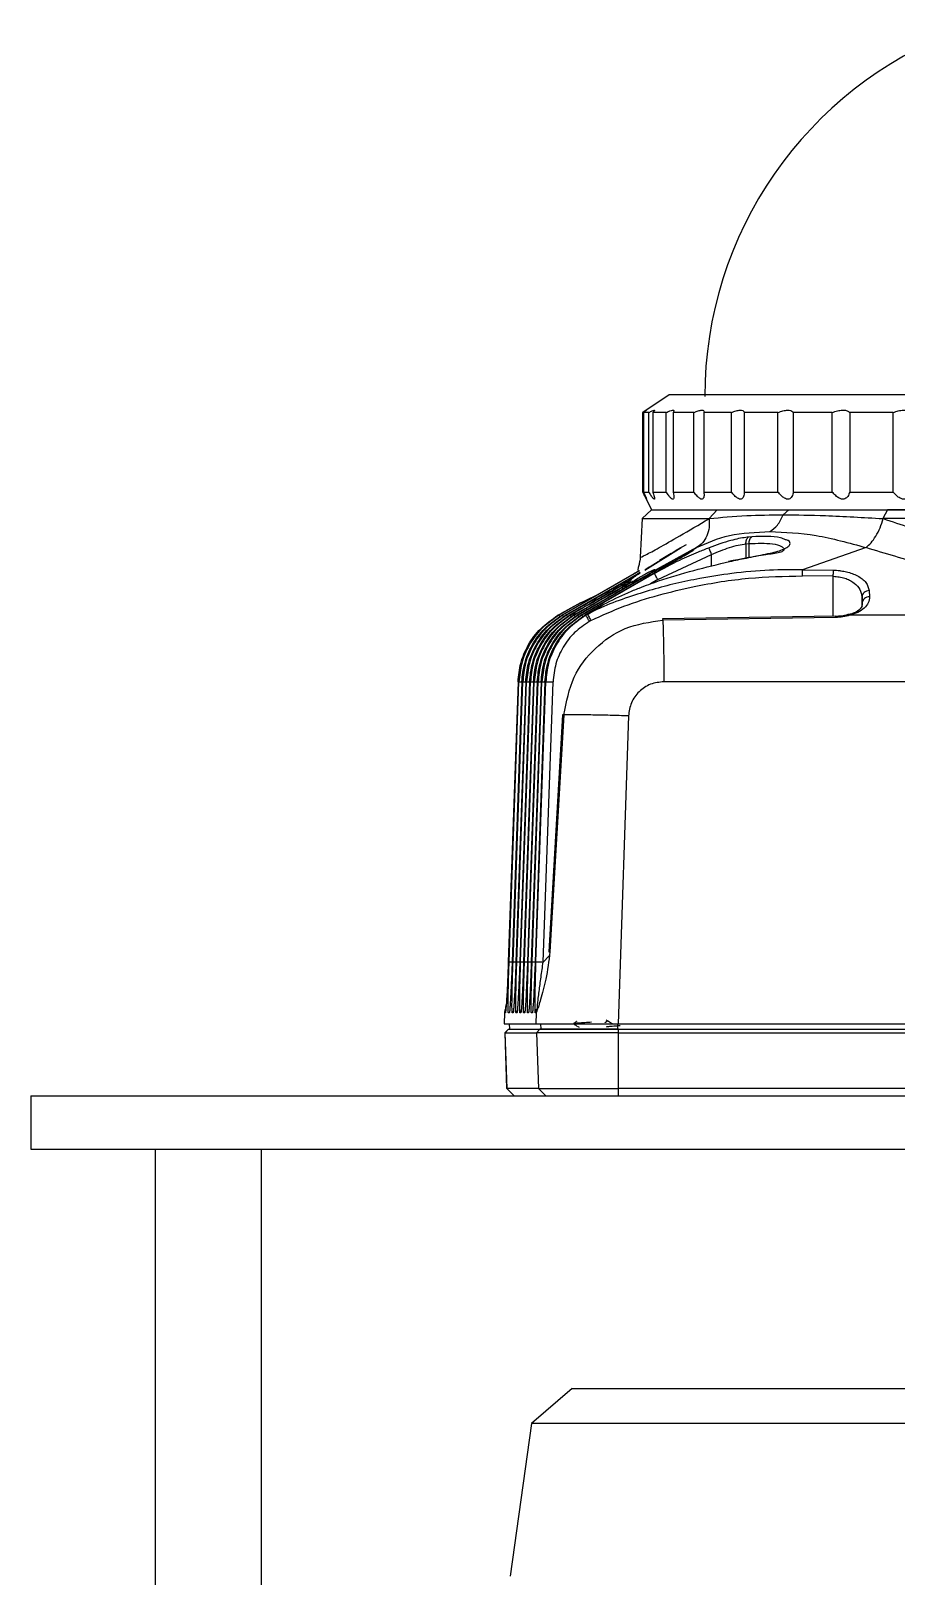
# Model space of a CAD drawing. Header units: millimetres. Extents: x 0 to 297, y 0 to 210.
# Drawn here: x 142.6 to 150.73, y 179.13 to 193.64 of the extents above; entities that cross this region are included whole.
import ezdxf

# ---------------------------------------------------------------- set-up
doc = ezdxf.new("R2010")
doc.units = ezdxf.units.MM

msp = doc.modelspace()

# ---------------------------------------------------------------- linework, layer by layer
at = {"color": 7, "linetype": 'Continuous', "lineweight": 25}
for p, q in [((148.595, 190.221), (148.345, 190.054)), ((156.595, 190.221), (148.595, 190.221)), ((148.345, 190.054), (148.345, 189.307)), ((148.345, 190.054), (148.345, 190.054)), ((148.345, 189.307), (148.345, 190.054)), ((148.403, 190.054), (148.351, 190.054)), ((148.351, 190.054), (148.351, 189.307)), ((148.403, 189.307), (148.403, 190.054)), ((148.565, 190.054), (148.44, 190.054)), ((148.44, 190.054), (148.44, 189.307)), ((148.565, 189.307), (148.565, 190.054)), ((148.825, 190.054), (148.631, 190.054)), ((148.631, 190.054), (148.631, 189.307)), ((148.825, 189.307), (148.825, 190.054)), ((149.179, 190.054), (148.92, 190.054)), ((148.92, 190.054), (148.92, 189.307)), ((149.179, 189.307), (149.179, 190.054)), ((149.616, 190.054), (149.299, 190.054)), ((149.299, 190.054), (149.299, 189.307)), ((149.616, 189.307), (149.616, 190.054)), ((150.127, 190.054), (149.76, 190.054)), ((149.76, 190.054), (149.76, 189.307)), ((150.127, 189.307), (150.127, 190.054)), ((150.699, 190.054), (150.29, 190.054)), ((150.29, 190.054), (150.29, 189.307)), ((150.699, 189.307), (150.699, 190.054)), ((148.345, 189.307), (148.428, 189.14)), ((148.345, 189.307), (148.345, 189.307)), ((148.351, 189.307), (148.403, 189.307)), ((148.44, 189.307), (148.565, 189.307)), ((148.631, 189.307), (148.825, 189.307)), ((148.92, 189.307), (149.179, 189.307)), ((149.299, 189.307), (149.616, 189.307)), ((149.76, 189.307), (150.127, 189.307)), ((150.29, 189.307), (150.699, 189.307)), ((148.428, 189.14), (148.341, 189.057)), ((148.428, 189.14), (156.762, 189.14)), ((148.97, 189.057), (149.045, 189.14)), ((149.664, 189.094), (149.717, 189.14)), ((150.644, 189.14), (150.603, 189.057)), ((148.341, 189.057), (148.322, 188.694)), ((148.347, 189.057), (148.343, 189.057)), ((148.969, 189.056), (148.97, 189.057)), ((150.603, 189.057), (150.605, 189.057)), ((148.754, 188.812), (148.667, 188.764)), ((149.315, 188.821), (149.345, 188.823)), ((149.315, 188.821), (149.315, 188.683)), ((149.37, 188.886), (149.34, 188.883)), ((149.345, 188.689), (149.345, 188.823)), ((148.366, 188.573), (148.707, 188.785)), ((148.852, 188.785), (148.445, 188.565)), ((148.488, 188.484), (148.992, 188.721)), ((148.612, 188.729), (148.504, 188.663)), ((148.506, 188.664), (148.505, 188.663)), ((148.613, 188.73), (148.506, 188.664)), ((148.612, 188.729), (148.613, 188.73)), ((148.613, 188.73), (148.655, 188.757)), ((148.756, 188.73), (148.635, 188.664)), ((148.707, 188.785), (148.655, 188.757)), ((148.756, 188.73), (148.805, 188.757)), ((148.805, 188.757), (148.852, 188.785)), ((148.992, 188.609), (148.992, 188.721)), ((150.444, 188.785), (149.848, 188.577)), ((147.584, 188.149), (148.264, 188.542)), ((148.31, 188.563), (147.592, 188.149)), ((147.764, 188.149), (148.509, 188.58)), ((148.454, 188.542), (147.773, 188.149)), ((148.236, 188.505), (148.322, 188.555)), ((148.306, 188.565), (148.264, 188.542)), ((148.354, 188.505), (148.404, 188.534)), ((148.454, 188.542), (148.63, 188.65)), ((148.63, 188.65), (148.509, 188.58)), ((148.629, 188.645), (148.511, 188.575)), ((149.848, 188.577), (150.137, 188.573)), ((150.136, 188.516), (149.848, 188.519)), ((150.136, 188.139), (150.136, 188.516)), ((147.62, 188.149), (148.236, 188.505)), ((148.354, 188.505), (147.737, 188.149)), ((148.161, 188.434), (148.103, 188.401)), ((148.161, 188.434), (148.202, 188.466)), ((148.252, 188.466), (148.184, 188.434)), ((148.252, 188.466), (148.199, 188.436)), ((148.226, 188.481), (148.215, 188.473)), ((148.488, 188.484), (148.418, 188.444)), ((150.473, 188.381), (150.477, 188.324)), ((147.737, 188.253), (147.556, 188.149)), ((147.737, 188.253), (147.564, 188.158)), ((147.761, 188.267), (147.578, 188.166)), ((147.796, 188.246), (147.628, 188.149)), ((147.896, 188.246), (147.728, 188.149)), ((147.902, 188.333), (147.737, 188.253)), ((147.98, 188.253), (147.8, 188.149)), ((147.825, 188.158), (147.98, 188.253)), ((150.408, 188.26), (150.404, 188.235)), ((150.409, 188.266), (150.406, 188.323)), ((150.406, 188.323), (150.406, 188.245)), ((150.409, 188.266), (150.408, 188.26)), ((150.409, 188.247), (150.409, 188.266)), ((147.564, 188.158), (147.545, 188.147)), ((147.547, 188.149), (147.564, 188.158)), ((147.556, 188.149), (147.547, 188.149)), ((147.592, 188.149), (147.584, 188.149)), ((147.628, 188.149), (147.62, 188.149)), ((147.767, 188.213), (147.656, 188.149)), ((147.664, 188.149), (147.656, 188.149)), ((147.664, 188.149), (147.7, 188.17)), ((147.728, 188.17), (147.692, 188.149)), ((147.701, 188.149), (147.692, 188.149)), ((147.701, 188.149), (147.812, 188.213)), ((147.737, 188.149), (147.728, 188.149)), ((147.773, 188.149), (147.764, 188.149)), ((147.809, 188.149), (147.8, 188.149)), ((147.809, 188.149), (147.825, 188.158)), ((147.859, 188.101), (147.843, 188.091)), ((150.159, 188.14), (148.531, 188.116)), ((150.16, 188.129), (148.534, 188.103)), ((155.213, 188.149), (150.291, 188.149)), ((147.173, 187.525), (147.082, 184.896)), ((147.09, 184.896), (147.182, 187.525)), ((147.209, 187.526), (147.118, 184.896)), ((147.209, 187.525), (147.118, 184.896)), ((147.126, 184.896), (147.218, 187.525)), ((147.246, 187.526), (147.154, 184.896)), ((147.246, 187.525), (147.154, 184.896)), ((147.162, 184.896), (147.254, 187.525)), ((147.173, 187.525), (147.182, 187.525)), ((147.282, 187.526), (147.19, 184.896)), ((147.282, 187.525), (147.19, 184.896)), ((147.198, 184.896), (147.29, 187.525)), ((147.209, 187.525), (147.218, 187.525)), ((147.318, 187.525), (147.226, 184.896)), ((147.234, 184.896), (147.326, 187.525)), ((147.246, 187.525), (147.254, 187.525)), ((147.354, 187.526), (147.262, 184.896)), ((147.354, 187.525), (147.262, 184.896)), ((147.27, 184.896), (147.362, 187.525)), ((147.282, 187.525), (147.29, 187.525)), ((147.39, 187.526), (147.298, 184.896)), ((147.39, 187.525), (147.298, 184.896)), ((147.306, 184.896), (147.398, 187.525)), ((147.318, 187.525), (147.326, 187.525)), ((147.426, 187.525), (147.334, 184.896)), ((147.342, 184.896), (147.434, 187.525)), ((147.354, 187.525), (147.362, 187.525)), ((147.39, 187.525), (147.398, 187.525)), ((147.41, 184.893), (147.502, 187.523)), ((147.426, 187.525), (147.434, 187.525)), ((156.984, 187.525), (148.543, 187.525)), ((147.591, 187.215), (147.464, 184.99)), ((147.605, 187.214), (147.473, 184.989)), ((148.211, 187.204), (148.113, 184.312)), ((147.41, 184.893), (147.467, 184.951)), ((147.047, 184.419), (147.043, 184.312)), ((147.047, 184.415), (147.043, 184.312)), ((147.043, 184.312), (147.34, 184.312)), ((147.047, 184.415), (147.047, 184.415)), ((147.054, 184.415), (147.047, 184.415)), ((147.09, 184.415), (147.083, 184.415)), ((147.091, 184.312), (147.094, 184.262)), ((147.091, 184.312), (147.094, 184.262)), ((147.127, 184.415), (147.119, 184.415)), ((147.163, 184.415), (147.156, 184.415)), ((147.199, 184.415), (147.192, 184.415)), ((147.235, 184.415), (147.228, 184.415)), ((147.271, 184.415), (147.264, 184.415)), ((147.307, 184.415), (147.3, 184.415)), ((147.343, 184.415), (147.336, 184.415)), ((147.343, 184.415), (147.34, 184.312)), ((147.343, 184.415), (147.343, 184.415)), ((147.391, 184.262), (147.388, 184.312)), ((148.037, 184.329), (148.059, 184.316)), ((148.11, 184.262), (148.11, 184.312)), ((148.113, 184.312), (157.421, 184.312)), ((147.083, 184.262), (147.05, 184.229)), ((147.05, 184.229), (147.069, 183.704)), ((147.051, 184.229), (147.05, 184.229)), ((147.051, 184.229), (147.083, 184.262)), ((147.051, 184.229), (147.347, 184.229)), ((147.069, 183.704), (147.051, 184.229)), ((147.083, 184.262), (147.379, 184.262)), ((147.379, 184.262), (147.347, 184.229)), ((148.119, 184.229), (147.347, 184.229)), ((147.347, 184.229), (147.365, 183.704)), ((147.379, 184.262), (147.391, 184.262)), ((148.118, 184.262), (147.379, 184.262)), ((147.728, 184.292), (147.749, 184.28)), ((148.11, 184.262), (148.118, 184.262)), ((148.119, 184.229), (148.118, 184.262)), ((148.118, 184.262), (157.414, 184.262)), ((148.119, 183.704), (148.119, 184.229)), ((148.119, 184.229), (157.415, 184.229)), ((142.595, 183.637), (142.595, 183.137)), ((142.595, 183.637), (162.595, 183.637)), ((147.069, 183.704), (147.138, 183.637)), ((147.365, 183.704), (147.069, 183.704)), ((147.138, 183.637), (147.069, 183.704)), ((147.069, 183.704), (147.069, 183.704)), ((147.365, 183.704), (148.119, 183.704)), ((147.365, 183.704), (147.434, 183.637)), ((148.117, 183.637), (148.119, 183.704)), ((157.414, 183.704), (148.119, 183.704)), ((142.595, 183.137), (162.595, 183.137)), ((143.762, 183.137), (143.762, 166.471)), ((144.762, 166.471), (144.762, 183.137)), ((147.681, 180.889), (147.301, 180.559)), ((147.681, 180.889), (157.509, 180.889)), ((147.301, 180.559), (147.1, 179.126)), ((157.889, 180.559), (147.301, 180.559))]:
    msp.add_line(p, q, dxfattribs=at)
msp.add_arc((152.595, 190.204), 3.667, 110.5142, 180, dxfattribs=at)
for points, knots in [([(148.345, 190.054), (148.354, 190.06), (148.371, 190.071), (148.379, 190.076), (148.381, 190.076), (148.377, 190.073), (148.363, 190.062), (148.353, 190.055), (148.351, 190.054)], [0, 0, 0, 0, 0.2370103, 0.4560269, 0.5000208, 0.7262244, 0.9518014, 1, 1, 1, 1]), ([(148.403, 190.054), (148.414, 190.06), (148.436, 190.071), (148.454, 190.078), (148.458, 190.074), (148.451, 190.064), (148.443, 190.056), (148.44, 190.054)], [0, 0, 0, 0, 0.237051, 0.475069, 0.694996, 0.910662, 1, 1, 1, 1]), ([(148.565, 190.054), (148.577, 190.06), (148.603, 190.071), (148.628, 190.078), (148.64, 190.074), (148.638, 190.064), (148.633, 190.056), (148.631, 190.054)], [0, 0, 0, 0, 0.237051, 0.475069, 0.694996, 0.910662, 1, 1, 1, 1]), ([(148.825, 190.054), (148.839, 190.06), (148.867, 190.071), (148.9, 190.078), (148.918, 190.074), (148.923, 190.064), (148.921, 190.056), (148.92, 190.054)], [0, 0, 0, 0, 0.237051, 0.475069, 0.694996, 0.910662, 1, 1, 1, 1]), ([(149.179, 190.054), (149.194, 190.06), (149.224, 190.071), (149.262, 190.078), (149.288, 190.074), (149.298, 190.064), (149.299, 190.056), (149.299, 190.054)], [0, 0, 0, 0, 0.237051, 0.475069, 0.694996, 0.910662, 1, 1, 1, 1]), ([(149.616, 190.054), (149.632, 190.06), (149.664, 190.071), (149.707, 190.078), (149.738, 190.074), (149.754, 190.064), (149.758, 190.056), (149.76, 190.054)], [0, 0, 0, 0, 0.237051, 0.475069, 0.694996, 0.910662, 1, 1, 1, 1]), ([(150.127, 190.054), (150.143, 190.06), (150.175, 190.071), (150.222, 190.078), (150.26, 190.074), (150.28, 190.064), (150.288, 190.056), (150.29, 190.054)], [0, 0, 0, 0, 0.237051, 0.475069, 0.694996, 0.910662, 1, 1, 1, 1]), ([(150.699, 190.054), (150.715, 190.06), (150.747, 190.071), (150.796, 190.078), (150.838, 190.074), (150.863, 190.064), (150.874, 190.056), (150.877, 190.054)], [0, 0, 0, 0, 0.237051, 0.475069, 0.694996, 0.910662, 1, 1, 1, 1]), ([(148.381, 189.24), (148.38, 189.241), (148.378, 189.243), (148.367, 189.264), (148.354, 189.29), (148.345, 189.307)], [0, 0, 0, 0, 0.212022, 0.464305, 1, 1, 1, 1]), ([(148.351, 189.307), (148.357, 189.295), (148.367, 189.274), (148.376, 189.253), (148.38, 189.242), (148.38, 189.241), (148.381, 189.24)], [0, 0, 0, 0, 0.3628443, 0.651359, 0.8360144, 1, 1, 1, 1]), ([(148.44, 189.307), (148.445, 189.293), (148.453, 189.27), (148.457, 189.248), (148.456, 189.239), (148.45, 189.24), (148.44, 189.251), (148.424, 189.273), (148.41, 189.295), (148.403, 189.307)], [0, 0, 0, 0, 0.222078, 0.353868, 0.45892, 0.564514, 0.660267, 0.818336, 1, 1, 1, 1]), ([(148.631, 189.307), (148.634, 189.293), (148.639, 189.27), (148.638, 189.248), (148.632, 189.239), (148.623, 189.24), (148.608, 189.251), (148.588, 189.273), (148.573, 189.295), (148.565, 189.307)], [0, 0, 0, 0, 0.222078, 0.353868, 0.45892, 0.564514, 0.660267, 0.818336, 1, 1, 1, 1]), ([(148.92, 189.307), (148.921, 189.293), (148.923, 189.27), (148.916, 189.248), (148.906, 189.239), (148.893, 189.24), (148.875, 189.251), (148.851, 189.273), (148.834, 189.295), (148.825, 189.307)], [0, 0, 0, 0, 0.222078, 0.353868, 0.45892, 0.564514, 0.660267, 0.818336, 1, 1, 1, 1]), ([(149.299, 189.307), (149.298, 189.293), (149.297, 189.27), (149.285, 189.248), (149.271, 189.239), (149.254, 189.24), (149.233, 189.251), (149.206, 189.273), (149.188, 189.295), (149.179, 189.307)], [0, 0, 0, 0, 0.222078, 0.353868, 0.45892, 0.564514, 0.660267, 0.818336, 1, 1, 1, 1]), ([(149.76, 189.307), (149.757, 189.293), (149.752, 189.27), (149.736, 189.248), (149.718, 189.239), (149.698, 189.24), (149.674, 189.251), (149.645, 189.273), (149.626, 189.295), (149.616, 189.307)], [0, 0, 0, 0, 0.222078, 0.353868, 0.45892, 0.564514, 0.660267, 0.818336, 1, 1, 1, 1]), ([(150.29, 189.307), (150.285, 189.293), (150.277, 189.27), (150.257, 189.248), (150.236, 189.239), (150.213, 189.24), (150.186, 189.251), (150.156, 189.273), (150.137, 189.295), (150.127, 189.307)], [0, 0, 0, 0, 0.222078, 0.353868, 0.45892, 0.564514, 0.660267, 0.818336, 1, 1, 1, 1]), ([(150.877, 189.307), (150.87, 189.293), (150.859, 189.27), (150.835, 189.248), (150.811, 189.239), (150.787, 189.24), (150.759, 189.251), (150.728, 189.273), (150.709, 189.295), (150.699, 189.307)], [0, 0, 0, 0, 0.222078, 0.353868, 0.45892, 0.564514, 0.660267, 0.818336, 1, 1, 1, 1]), ([(148.97, 189.057), (149.082, 189.069), (149.283, 189.089), (149.547, 189.092), (149.664, 189.094)], [0, 0, 0, 0, 0.555554, 1, 1, 1, 1]), ([(149.045, 189.14), (149.103, 189.14), (149.212, 189.14), (149.38, 189.14), (149.545, 189.14), (149.662, 189.14), (149.717, 189.14)], [0, 0, 0, 0, 0.295158, 0.558574, 0.792632, 1, 1, 1, 1]), ([(149.541, 188.937), (149.565, 188.954), (149.603, 188.981), (149.642, 189.041), (149.657, 189.076), (149.664, 189.094)], [0, 0, 0, 0, 0.491044, 0.745648, 1, 1, 1, 1]), ([(149.664, 189.094), (149.794, 189.092), (150.084, 189.089), (150.419, 189.068), (150.603, 189.057)], [0, 0, 0, 0, 0.448978, 1, 1, 1, 1]), ([(149.717, 189.14), (149.775, 189.14), (149.899, 189.14), (150.115, 189.14), (150.366, 189.14), (150.548, 189.14), (150.644, 189.14)], [0, 0, 0, 0, 0.209611, 0.445951, 0.709436, 1, 1, 1, 1]), ([(148.328, 188.703), (148.326, 188.701), (148.315, 188.689), (148.367, 188.713), (148.488, 188.778), (148.686, 188.89), (148.873, 189), (148.969, 189.056)], [0, 0, 0, 0, 0.052648, 0.282488, 0.515367, 0.750994, 1, 1, 1, 1]), ([(148.969, 189.056), (148.97, 189.028), (148.973, 188.972), (148.95, 188.894), (148.91, 188.827), (148.871, 188.799), (148.852, 188.785)], [0, 0, 0, 0, 0.245475, 0.500017, 0.75455, 1, 1, 1, 1]), ([(150.444, 188.785), (150.46, 188.799), (150.491, 188.827), (150.537, 188.892), (150.577, 188.97), (150.596, 189.028), (150.605, 189.057)], [0, 0, 0, 0, 0.245022, 0.486282, 0.74725, 1, 1, 1, 1]), ([(150.605, 189.057), (150.772, 189.001), (151.099, 188.892), (151.635, 188.781), (152.179, 188.71), (152.549, 188.701), (152.731, 188.697)], [0, 0, 0, 0, 0.259826, 0.50784, 0.75772, 1, 1, 1, 1]), ([(148.852, 188.785), (148.95, 188.829), (149.145, 188.917), (149.409, 188.93), (149.541, 188.937)], [0, 0, 0, 0, 0.499829, 1, 1, 1, 1]), ([(149.34, 188.883), (149.332, 188.882), (149.281, 188.877), (149.158, 188.852), (149.037, 188.808), (148.968, 188.783)], [0, 0, 0, 0, 0.076866, 0.472681, 1, 1, 1, 1]), ([(148.992, 188.721), (149.049, 188.745), (149.134, 188.78), (149.243, 188.81), (149.292, 188.817), (149.315, 188.821)], [0, 0, 0, 0, 0.501341, 0.756942, 1, 1, 1, 1]), ([(149.162, 188.655), (149.214, 188.666), (149.282, 188.68), (149.409, 188.705), (149.51, 188.725), (149.613, 188.75), (149.671, 188.77), (149.711, 188.792), (149.73, 188.813), (149.731, 188.833), (149.718, 188.851), (149.697, 188.857), (149.687, 188.859)], [0, 0, 0, 0, 0.1979306, 0.255255, 0.4810164, 0.5772541, 0.6626054, 0.7351884, 0.8028771, 0.8659783, 0.9403006, 1, 1, 1, 1]), ([(149.345, 188.823), (149.421, 188.826), (149.533, 188.831), (149.64, 188.806), (149.669, 188.783), (149.671, 188.77), (149.671, 188.768)], [0, 0, 0, 0, 0.583051, 0.857678, 0.977088, 1, 1, 1, 1]), ([(149.687, 188.859), (149.672, 188.866), (149.592, 188.897), (149.469, 188.891), (149.37, 188.886)], [0, 0, 0, 0, 0.1936371, 1, 1, 1, 1]), ([(149.541, 188.937), (149.682, 188.93), (149.964, 188.917), (150.284, 188.829), (150.444, 188.785)], [0, 0, 0, 0, 0.500165, 1, 1, 1, 1]), ([(147.98, 188.253), (148.055, 188.291), (148.163, 188.346), (148.336, 188.415), (148.649, 188.531), (148.937, 188.601), (149.162, 188.655)], [0, 0, 0, 0, 0.2000674, 0.2919631, 0.4459501, 1, 1, 1, 1]), ([(148.322, 188.701), (148.321, 188.692), (148.32, 188.671), (148.313, 188.635), (148.304, 188.599), (148.297, 188.572), (148.303, 188.568), (148.306, 188.566)], [0, 0, 0, 0, 0.05981, 0.13802, 0.360699, 0.680866, 1, 1, 1, 1]), ([(148.367, 188.581), (148.38, 188.589), (148.417, 188.61), (148.466, 188.639), (148.492, 188.655), (148.506, 188.664)], [0, 0, 0, 0, 0.197122, 0.551455, 1, 1, 1, 1]), ([(148.404, 188.534), (148.42, 188.543), (148.461, 188.567), (148.527, 188.604), (148.589, 188.639), (148.619, 188.655), (148.635, 188.664)], [0, 0, 0, 0, 0.170297, 0.432874, 0.68322, 1, 1, 1, 1]), ([(148.968, 188.783), (148.934, 188.769), (148.841, 188.732), (148.667, 188.657), (148.532, 188.584), (148.454, 188.542)], [0, 0, 0, 0, 0.190538, 0.52962, 1, 1, 1, 1]), ([(148.635, 188.664), (148.631, 188.661), (148.622, 188.655), (148.615, 188.644), (148.613, 188.637), (148.613, 188.636)], [0, 0, 0, 0, 0.437261, 0.874522, 1, 1, 1, 1]), ([(148.63, 188.65), (148.671, 188.673), (148.729, 188.706), (148.784, 188.737), (148.809, 188.753), (148.822, 188.761), (148.828, 188.767), (148.815, 188.761), (148.805, 188.757)], [0, 0, 0, 0, 0.322953, 0.4547, 0.55872, 0.660201, 0.758536, 1, 1, 1, 1]), ([(148.992, 188.721), (148.99, 188.728), (148.984, 188.743), (148.976, 188.763), (148.97, 188.778), (148.968, 188.781), (148.968, 188.783)], [0, 0, 0, 0, 0.23754, 0.494226, 0.754091, 1, 1, 1, 1]), ([(149.671, 188.769), (149.672, 188.767), (149.672, 188.763), (149.665, 188.754), (149.652, 188.746), (149.604, 188.73), (149.435, 188.711), (149.27, 188.678), (149.152, 188.654)], [0, 0, 0, 0, 0.0417452, 0.0831298, 0.1265224, 0.1743738, 0.4143664, 1, 1, 1, 1]), ([(152.736, 188.426), (152.539, 188.43), (152.14, 188.439), (151.553, 188.511), (150.977, 188.621), (150.624, 188.73), (150.444, 188.785)], [0, 0, 0, 0, 0.244529, 0.493911, 0.741241, 1, 1, 1, 1]), ([(147.796, 188.246), (147.919, 188.316), (148.081, 188.41), (148.259, 188.512), (148.308, 188.54), (148.322, 188.548)], [0, 0, 0, 0, 0.6912318, 0.9148304, 1, 1, 1, 1]), ([(149.848, 188.577), (149.744, 188.577), (149.522, 188.577), (149.199, 188.547), (148.906, 188.502), (148.656, 188.449), (148.433, 188.391), (148.206, 188.319), (148.001, 188.246), (147.876, 188.184), (147.825, 188.158)], [0, 0, 0, 0, 0.149916, 0.319336, 0.466414, 0.576545, 0.686723, 0.799186, 0.91847, 1, 1, 1, 1]), ([(147.859, 188.101), (147.961, 188.147), (148.167, 188.242), (148.494, 188.342), (148.884, 188.436), (149.336, 188.508), (149.678, 188.516), (149.848, 188.519)], [0, 0, 0, 0, 0.164141, 0.331632, 0.499327, 0.752339, 1, 1, 1, 1]), ([(147.896, 188.246), (148.019, 188.317), (148.181, 188.411), (148.355, 188.512), (148.415, 188.547), (148.435, 188.559), (148.445, 188.565)], [0, 0, 0, 0, 0.643712, 0.851897, 0.93138, 1, 1, 1, 1]), ([(148.202, 188.466), (148.212, 188.472), (148.234, 188.486), (148.249, 188.497), (148.26, 188.505), (148.272, 188.514), (148.281, 188.521), (148.288, 188.525)], [0, 0, 0, 0, 0.200012, 0.453571, 0.513989, 0.625723, 1, 1, 1, 1]), ([(148.264, 188.542), (148.268, 188.544), (148.285, 188.554), (148.303, 188.563), (148.317, 188.57)], [0, 0, 0, 0, 0.250873, 1, 1, 1, 1]), ([(148.351, 188.525), (148.343, 188.521), (148.332, 188.514), (148.316, 188.505), (148.309, 188.5), (148.303, 188.497), (148.299, 188.495)], [0, 0, 0, 0, 0.58717, 0.763036, 0.858794, 1, 1, 1, 1]), ([(148.403, 188.553), (148.395, 188.549), (148.378, 188.54), (148.361, 188.53), (148.351, 188.525)], [0, 0, 0, 0, 0.456184, 1, 1, 1, 1]), ([(148.445, 188.565), (148.448, 188.567), (148.452, 188.57), (148.455, 188.572), (148.457, 188.574), (148.46, 188.578), (148.446, 188.576), (148.422, 188.563), (148.403, 188.553)], [0, 0, 0, 0, 0.0849251, 0.0886368, 0.118132, 0.2004546, 0.3932625, 1, 1, 1, 1]), ([(150.136, 188.516), (150.155, 188.514), (150.192, 188.512), (150.245, 188.499), (150.292, 188.479), (150.345, 188.445), (150.393, 188.392), (150.401, 188.346), (150.406, 188.323)], [0, 0, 0, 0, 0.119719, 0.244239, 0.36299, 0.492931, 0.74518, 1, 1, 1, 1]), ([(150.137, 188.573), (150.157, 188.573), (150.183, 188.572), (150.206, 188.568), (150.21, 188.567)], [0, 0, 0, 0, 0.822217, 1, 1, 1, 1]), ([(150.21, 188.567), (150.227, 188.564), (150.284, 188.555), (150.373, 188.52), (150.454, 188.458), (150.467, 188.407), (150.473, 188.381)], [0, 0, 0, 0, 0.106, 0.372844, 0.672813, 1, 1, 1, 1]), ([(148.103, 188.401), (148.062, 188.377), (147.93, 188.302), (147.794, 188.224), (147.7, 188.17)], [0, 0, 0, 0, 0.314574, 1, 1, 1, 1]), ([(147.728, 188.17), (147.821, 188.223), (147.977, 188.314), (148.125, 188.4), (148.184, 188.434)], [0, 0, 0, 0, 0.5977613, 1, 1, 1, 1]), ([(147.767, 188.213), (147.857, 188.265), (147.979, 188.336), (148.127, 188.422), (148.179, 188.452), (148.202, 188.466)], [0, 0, 0, 0, 0.6005867, 0.8234241, 1, 1, 1, 1]), ([(148.199, 188.436), (148.193, 188.432), (148.156, 188.411), (148.024, 188.335), (147.902, 188.265), (147.812, 188.213)], [0, 0, 0, 0, 0.055019, 0.310671, 1, 1, 1, 1]), ([(148.161, 188.434), (148.159, 188.433), (148.155, 188.429), (148.152, 188.419), (148.152, 188.407), (148.154, 188.398), (148.155, 188.396)], [0, 0, 0, 0, 0.256984, 0.543113, 0.85101, 1, 1, 1, 1]), ([(148.215, 188.473), (148.215, 188.473), (148.214, 188.472), (148.203, 188.462), (148.183, 188.448), (148.168, 188.439), (148.161, 188.434)], [0, 0, 0, 0, 0.033314, 0.503214, 0.754761, 1, 1, 1, 1]), ([(148.184, 188.434), (148.19, 188.438), (148.203, 188.447), (148.222, 188.461), (148.241, 188.482), (148.236, 188.481), (148.232, 188.481)], [0, 0, 0, 0, 0.09551, 0.19582, 0.403144, 1, 1, 1, 1]), ([(148.232, 188.481), (148.231, 188.481), (148.23, 188.481), (148.229, 188.481), (148.228, 188.481), (148.227, 188.481), (148.227, 188.481), (148.226, 188.481)], [0, 0, 0, 0, 0.182433, 0.499984, 0.587301, 0.750015, 1, 1, 1, 1]), ([(148.3, 188.494), (148.291, 188.488), (148.273, 188.476), (148.252, 188.459), (148.242, 188.451)], [0, 0, 0, 0, 0.491139, 1, 1, 1, 1]), ([(148.243, 188.451), (148.244, 188.454), (148.246, 188.461), (148.25, 188.464), (148.252, 188.466)], [0, 0, 0, 0, 0.469026, 1, 1, 1, 1]), ([(148.299, 188.495), (148.294, 188.491), (148.282, 188.483), (148.263, 188.472), (148.252, 188.466)], [0, 0, 0, 0, 0.451279, 1, 1, 1, 1]), ([(148.361, 188.494), (148.36, 188.496), (148.355, 188.504), (148.355, 188.505), (148.354, 188.505)], [0, 0, 0, 0, 0.3509693, 1, 1, 1, 1]), ([(147.744, 188.241), (147.742, 188.244), (147.738, 188.251), (147.737, 188.252), (147.737, 188.253)], [0, 0, 0, 0, 0.359274, 1, 1, 1, 1]), ([(150.407, 188.237), (150.396, 188.219), (150.379, 188.192), (150.324, 188.167), (150.286, 188.158), (150.267, 188.153)], [0, 0, 0, 0, 0.4954147, 0.7454009, 1, 1, 1, 1]), ([(150.477, 188.324), (150.475, 188.304), (150.471, 188.267), (150.43, 188.216), (150.371, 188.175), (150.317, 188.157), (150.291, 188.149)], [0, 0, 0, 0, 0.279256, 0.534216, 0.773109, 1, 1, 1, 1]), ([(147.173, 187.525), (147.179, 187.584), (147.192, 187.703), (147.265, 187.875), (147.381, 188.034), (147.491, 188.11), (147.547, 188.149)], [0, 0, 0, 0, 0.23073, 0.474314, 0.73074, 1, 1, 1, 1]), ([(147.556, 188.149), (147.5, 188.11), (147.39, 188.034), (147.274, 187.875), (147.2, 187.703), (147.188, 187.584), (147.182, 187.525)], [0, 0, 0, 0, 0.269263, 0.525691, 0.769273, 1, 1, 1, 1]), ([(147.209, 187.525), (147.215, 187.584), (147.228, 187.703), (147.302, 187.875), (147.417, 188.034), (147.527, 188.11), (147.584, 188.149)], [0, 0, 0, 0, 0.230748, 0.474337, 0.730758, 1, 1, 1, 1]), ([(147.592, 188.149), (147.536, 188.11), (147.426, 188.034), (147.31, 187.875), (147.236, 187.703), (147.224, 187.584), (147.218, 187.525)], [0, 0, 0, 0, 0.269261, 0.525688, 0.769271, 1, 1, 1, 1]), ([(147.246, 187.525), (147.251, 187.584), (147.264, 187.703), (147.338, 187.875), (147.453, 188.034), (147.563, 188.11), (147.62, 188.149)], [0, 0, 0, 0, 0.230734, 0.474318, 0.730744, 1, 1, 1, 1]), ([(147.628, 188.149), (147.572, 188.11), (147.462, 188.034), (147.346, 187.875), (147.272, 187.703), (147.26, 187.584), (147.254, 187.525)], [0, 0, 0, 0, 0.2692616, 0.525689, 0.7692718, 1, 1, 1, 1]), ([(147.282, 187.525), (147.288, 187.584), (147.3, 187.703), (147.374, 187.875), (147.489, 188.034), (147.599, 188.11), (147.656, 188.149)], [0, 0, 0, 0, 0.230734, 0.474318, 0.730744, 1, 1, 1, 1]), ([(147.664, 188.149), (147.608, 188.11), (147.498, 188.034), (147.382, 187.875), (147.308, 187.703), (147.296, 187.584), (147.29, 187.525)], [0, 0, 0, 0, 0.269281, 0.525715, 0.769292, 1, 1, 1, 1]), ([(147.318, 187.525), (147.324, 187.584), (147.336, 187.703), (147.41, 187.875), (147.526, 188.034), (147.636, 188.11), (147.692, 188.149)], [0, 0, 0, 0, 0.23073, 0.474314, 0.73074, 1, 1, 1, 1]), ([(147.701, 188.149), (147.644, 188.11), (147.534, 188.034), (147.418, 187.875), (147.344, 187.703), (147.332, 187.584), (147.326, 187.525)], [0, 0, 0, 0, 0.269261, 0.525688, 0.769271, 1, 1, 1, 1]), ([(147.354, 187.525), (147.36, 187.584), (147.372, 187.703), (147.446, 187.875), (147.562, 188.034), (147.672, 188.11), (147.728, 188.149)], [0, 0, 0, 0, 0.230733, 0.474317, 0.730743, 1, 1, 1, 1]), ([(147.737, 188.149), (147.68, 188.11), (147.57, 188.034), (147.454, 187.875), (147.38, 187.703), (147.368, 187.584), (147.362, 187.525)], [0, 0, 0, 0, 0.269261, 0.525688, 0.769271, 1, 1, 1, 1]), ([(147.39, 187.525), (147.396, 187.584), (147.408, 187.703), (147.482, 187.875), (147.598, 188.034), (147.708, 188.11), (147.764, 188.149)], [0, 0, 0, 0, 0.230734, 0.474318, 0.730744, 1, 1, 1, 1]), ([(147.773, 188.149), (147.716, 188.11), (147.606, 188.034), (147.49, 187.875), (147.416, 187.703), (147.404, 187.584), (147.398, 187.525)], [0, 0, 0, 0, 0.26928, 0.525714, 0.76929, 1, 1, 1, 1]), ([(147.426, 187.525), (147.432, 187.584), (147.444, 187.703), (147.518, 187.875), (147.634, 188.034), (147.744, 188.11), (147.8, 188.149)], [0, 0, 0, 0, 0.2307297, 0.4743129, 0.7307399, 1, 1, 1, 1]), ([(147.809, 188.149), (147.752, 188.11), (147.642, 188.034), (147.526, 187.875), (147.452, 187.703), (147.44, 187.584), (147.434, 187.525)], [0, 0, 0, 0, 0.269281, 0.525715, 0.769291, 1, 1, 1, 1]), ([(147.556, 188.149), (147.557, 188.148), (147.558, 188.147), (147.563, 188.138), (147.565, 188.134)], [0, 0, 0, 0, 0.559163, 1, 1, 1, 1]), ([(147.601, 188.134), (147.599, 188.138), (147.594, 188.147), (147.593, 188.148), (147.592, 188.149)], [0, 0, 0, 0, 0.440807, 1, 1, 1, 1]), ([(147.605, 187.214), (147.628, 187.336), (147.672, 187.57), (147.89, 187.851), (148.18, 188.053), (148.413, 188.086), (148.534, 188.103)], [0, 0, 0, 0, 0.262623, 0.502075, 0.741715, 1, 1, 1, 1]), ([(147.628, 188.149), (147.629, 188.148), (147.63, 188.147), (147.635, 188.138), (147.637, 188.134)], [0, 0, 0, 0, 0.55916, 1, 1, 1, 1]), ([(147.664, 188.149), (147.665, 188.148), (147.666, 188.147), (147.671, 188.138), (147.673, 188.134)], [0, 0, 0, 0, 0.559163, 1, 1, 1, 1]), ([(147.7, 188.17), (147.701, 188.169), (147.702, 188.168), (147.706, 188.16), (147.708, 188.158)], [0, 0, 0, 0, 0.638026, 1, 1, 1, 1]), ([(147.701, 188.149), (147.701, 188.148), (147.702, 188.147), (147.707, 188.138), (147.709, 188.134)], [0, 0, 0, 0, 0.559158, 1, 1, 1, 1]), ([(147.745, 188.134), (147.743, 188.138), (147.738, 188.147), (147.737, 188.148), (147.737, 188.149)], [0, 0, 0, 0, 0.440807, 1, 1, 1, 1]), ([(147.782, 188.134), (147.779, 188.138), (147.774, 188.147), (147.773, 188.148), (147.773, 188.149)], [0, 0, 0, 0, 0.440807, 1, 1, 1, 1]), ([(147.812, 188.213), (147.813, 188.213), (147.814, 188.212), (147.818, 188.204), (147.82, 188.202)], [0, 0, 0, 0, 0.639441, 1, 1, 1, 1]), ([(148.531, 188.115), (148.531, 188.116), (148.532, 188.116), (148.533, 188.112), (148.533, 188.106), (148.534, 188.103)], [0, 0, 0, 0, 0.196214, 0.603322, 1, 1, 1, 1]), ([(150.27, 188.154), (150.252, 188.15), (150.216, 188.141), (150.177, 188.139), (150.157, 188.138)], [0, 0, 0, 0, 0.505725, 1, 1, 1, 1]), ([(150.16, 188.129), (150.16, 188.132), (150.16, 188.137), (150.159, 188.14), (150.159, 188.139), (150.159, 188.139)], [0, 0, 0, 0, 0.46098, 0.924894, 1, 1, 1, 1]), ([(150.291, 188.149), (150.27, 188.143), (150.229, 188.132), (150.183, 188.13), (150.16, 188.129)], [0, 0, 0, 0, 0.510307, 1, 1, 1, 1]), ([(150.291, 188.149), (150.288, 188.151), (150.283, 188.155), (150.276, 188.157), (150.272, 188.155), (150.27, 188.154)], [0, 0, 0, 0, 0.331381, 0.695102, 1, 1, 1, 1]), ([(147.182, 187.525), (147.183, 187.525), (147.185, 187.525), (147.197, 187.525), (147.207, 187.525), (147.209, 187.524)], [0, 0, 0, 0, 0.427553, 0.855105, 1, 1, 1, 1]), ([(147.218, 187.525), (147.219, 187.525), (147.222, 187.525), (147.233, 187.525), (147.243, 187.525), (147.245, 187.524)], [0, 0, 0, 0, 0.42755, 0.855099, 1, 1, 1, 1]), ([(147.254, 187.525), (147.255, 187.525), (147.258, 187.525), (147.269, 187.525), (147.279, 187.525), (147.282, 187.524)], [0, 0, 0, 0, 0.4275526, 0.8551053, 1, 1, 1, 1]), ([(147.29, 187.525), (147.291, 187.525), (147.294, 187.525), (147.305, 187.525), (147.315, 187.525), (147.318, 187.524)], [0, 0, 0, 0, 0.42727, 0.85454, 1, 1, 1, 1]), ([(147.326, 187.525), (147.327, 187.525), (147.33, 187.525), (147.341, 187.525), (147.351, 187.525), (147.354, 187.524)], [0, 0, 0, 0, 0.4275526, 0.8551053, 1, 1, 1, 1]), ([(147.362, 187.525), (147.363, 187.525), (147.366, 187.525), (147.377, 187.525), (147.387, 187.525), (147.39, 187.524)], [0, 0, 0, 0, 0.427553, 0.855105, 1, 1, 1, 1]), ([(147.398, 187.525), (147.399, 187.525), (147.402, 187.525), (147.414, 187.525), (147.423, 187.525), (147.426, 187.524)], [0, 0, 0, 0, 0.42727, 0.85454, 1, 1, 1, 1]), ([(148.543, 187.525), (148.501, 187.521), (148.415, 187.511), (148.307, 187.437), (148.229, 187.331), (148.217, 187.246), (148.211, 187.204)], [0, 0, 0, 0, 0.250001, 0.5, 0.749999, 1, 1, 1, 1]), ([(147.605, 187.214), (147.602, 187.215), (147.595, 187.215), (147.591, 187.215), (147.589, 187.215), (147.591, 187.215), (147.591, 187.215)], [0, 0, 0, 0, 0.288078, 0.611086, 0.962446, 1, 1, 1, 1]), ([(147.082, 184.896), (147.079, 184.82), (147.074, 184.684), (147.066, 184.541), (147.061, 184.47), (147.058, 184.437), (147.056, 184.418), (147.055, 184.416), (147.054, 184.415)], [0, 0, 0, 0, 0.356071, 0.633905, 0.738722, 0.837039, 0.919457, 1, 1, 1, 1]), ([(147.083, 184.415), (147.083, 184.416), (147.082, 184.418), (147.081, 184.437), (147.08, 184.47), (147.08, 184.541), (147.083, 184.684), (147.087, 184.82), (147.09, 184.896)], [0, 0, 0, 0, 0.080493, 0.162989, 0.261089, 0.365953, 0.644098, 1, 1, 1, 1]), ([(147.118, 184.896), (147.115, 184.82), (147.11, 184.684), (147.102, 184.541), (147.097, 184.47), (147.095, 184.437), (147.092, 184.418), (147.091, 184.416), (147.09, 184.415)], [0, 0, 0, 0, 0.356038, 0.63426, 0.738873, 0.837, 0.91944, 1, 1, 1, 1]), ([(147.09, 184.896), (147.091, 184.896), (147.094, 184.896), (147.105, 184.895), (147.115, 184.895), (147.118, 184.895)], [0, 0, 0, 0, 0.426525, 0.853051, 1, 1, 1, 1]), ([(147.119, 184.415), (147.119, 184.416), (147.118, 184.418), (147.117, 184.437), (147.116, 184.47), (147.117, 184.541), (147.119, 184.684), (147.123, 184.82), (147.126, 184.896)], [0, 0, 0, 0, 0.0804927, 0.1629887, 0.2610889, 0.3659527, 0.6440984, 1, 1, 1, 1]), ([(147.126, 184.896), (147.127, 184.896), (147.13, 184.896), (147.141, 184.895), (147.151, 184.895), (147.154, 184.895)], [0, 0, 0, 0, 0.426525, 0.853051, 1, 1, 1, 1]), ([(147.154, 184.896), (147.151, 184.82), (147.146, 184.684), (147.138, 184.541), (147.133, 184.47), (147.131, 184.437), (147.128, 184.418), (147.127, 184.416), (147.127, 184.415)], [0, 0, 0, 0, 0.356038, 0.63426, 0.738873, 0.837, 0.91944, 1, 1, 1, 1]), ([(147.156, 184.415), (147.155, 184.416), (147.154, 184.418), (147.153, 184.437), (147.152, 184.47), (147.153, 184.541), (147.155, 184.684), (147.159, 184.82), (147.162, 184.896)], [0, 0, 0, 0, 0.080493, 0.162989, 0.261089, 0.365953, 0.644098, 1, 1, 1, 1]), ([(147.162, 184.896), (147.163, 184.896), (147.166, 184.896), (147.177, 184.895), (147.187, 184.895), (147.19, 184.895)], [0, 0, 0, 0, 0.426525, 0.853051, 1, 1, 1, 1]), ([(147.19, 184.896), (147.187, 184.82), (147.182, 184.684), (147.174, 184.541), (147.17, 184.47), (147.167, 184.437), (147.164, 184.418), (147.163, 184.416), (147.163, 184.415)], [0, 0, 0, 0, 0.356038, 0.63426, 0.738873, 0.837, 0.91944, 1, 1, 1, 1]), ([(147.192, 184.415), (147.191, 184.416), (147.19, 184.418), (147.189, 184.437), (147.189, 184.47), (147.189, 184.541), (147.191, 184.684), (147.196, 184.82), (147.198, 184.896)], [0, 0, 0, 0, 0.080435, 0.162868, 0.260969, 0.365825, 0.644122, 1, 1, 1, 1]), ([(147.198, 184.896), (147.199, 184.896), (147.202, 184.896), (147.213, 184.895), (147.223, 184.895), (147.226, 184.895)], [0, 0, 0, 0, 0.426241, 0.852482, 1, 1, 1, 1]), ([(147.226, 184.896), (147.223, 184.82), (147.218, 184.684), (147.211, 184.541), (147.206, 184.47), (147.203, 184.437), (147.201, 184.418), (147.199, 184.416), (147.199, 184.415)], [0, 0, 0, 0, 0.356071, 0.633905, 0.738722, 0.837039, 0.919457, 1, 1, 1, 1]), ([(147.228, 184.415), (147.227, 184.416), (147.226, 184.418), (147.225, 184.437), (147.225, 184.47), (147.225, 184.541), (147.227, 184.684), (147.232, 184.82), (147.234, 184.896)], [0, 0, 0, 0, 0.080493, 0.162989, 0.261089, 0.365953, 0.644098, 1, 1, 1, 1]), ([(147.234, 184.896), (147.235, 184.896), (147.238, 184.896), (147.25, 184.895), (147.259, 184.895), (147.262, 184.895)], [0, 0, 0, 0, 0.426525, 0.853051, 1, 1, 1, 1]), ([(147.262, 184.896), (147.259, 184.82), (147.254, 184.684), (147.247, 184.541), (147.242, 184.47), (147.239, 184.437), (147.237, 184.418), (147.235, 184.416), (147.235, 184.415)], [0, 0, 0, 0, 0.3560379, 0.6342598, 0.7388728, 0.8369997, 0.91944, 1, 1, 1, 1]), ([(147.264, 184.415), (147.263, 184.416), (147.262, 184.418), (147.261, 184.437), (147.261, 184.47), (147.261, 184.541), (147.263, 184.684), (147.268, 184.82), (147.27, 184.896)], [0, 0, 0, 0, 0.080493, 0.162989, 0.261089, 0.365953, 0.644098, 1, 1, 1, 1]), ([(147.27, 184.896), (147.272, 184.896), (147.274, 184.896), (147.286, 184.895), (147.296, 184.895), (147.298, 184.895)], [0, 0, 0, 0, 0.426525, 0.853051, 1, 1, 1, 1]), ([(147.298, 184.896), (147.295, 184.82), (147.29, 184.684), (147.283, 184.541), (147.278, 184.47), (147.275, 184.437), (147.273, 184.418), (147.272, 184.416), (147.271, 184.415)], [0, 0, 0, 0, 0.3560379, 0.6342598, 0.7388728, 0.8369997, 0.91944, 1, 1, 1, 1]), ([(147.3, 184.415), (147.299, 184.416), (147.298, 184.418), (147.297, 184.437), (147.297, 184.47), (147.297, 184.541), (147.299, 184.684), (147.304, 184.82), (147.306, 184.896)], [0, 0, 0, 0, 0.080435, 0.162868, 0.260969, 0.365825, 0.644122, 1, 1, 1, 1]), ([(147.306, 184.896), (147.308, 184.896), (147.31, 184.896), (147.322, 184.895), (147.332, 184.895), (147.334, 184.895)], [0, 0, 0, 0, 0.426241, 0.852482, 1, 1, 1, 1]), ([(147.334, 184.896), (147.331, 184.82), (147.326, 184.684), (147.319, 184.541), (147.314, 184.47), (147.311, 184.437), (147.309, 184.418), (147.308, 184.416), (147.307, 184.415)], [0, 0, 0, 0, 0.3560705, 0.6339048, 0.7387221, 0.8370391, 0.9194571, 1, 1, 1, 1]), ([(147.336, 184.415), (147.336, 184.416), (147.334, 184.418), (147.333, 184.437), (147.333, 184.47), (147.333, 184.541), (147.336, 184.684), (147.34, 184.82), (147.342, 184.896)], [0, 0, 0, 0, 0.080435, 0.162868, 0.260969, 0.365825, 0.644122, 1, 1, 1, 1]), ([(147.473, 184.989), (147.462, 184.902), (147.443, 184.741), (147.395, 184.574), (147.368, 184.483), (147.355, 184.444), (147.346, 184.42), (147.344, 184.417), (147.343, 184.415)], [0, 0, 0, 0, 0.356756, 0.657585, 0.76433, 0.859344, 0.931446, 1, 1, 1, 1]), ([(147.356, 184.459), (147.355, 184.462), (147.354, 184.467), (147.358, 184.505), (147.364, 184.556), (147.374, 184.636), (147.389, 184.751), (147.403, 184.846), (147.41, 184.893)], [0, 0, 0, 0, 0.112877, 0.237515, 0.352357, 0.48657, 0.741893, 1, 1, 1, 1]), ([(147.464, 184.99), (147.464, 184.99), (147.462, 184.99), (147.465, 184.99), (147.47, 184.989), (147.473, 184.989)], [0, 0, 0, 0, 0.288161, 0.660744, 1, 1, 1, 1]), ([(147.063, 184.501), (147.059, 184.481), (147.052, 184.446), (147.046, 184.427), (147.047, 184.413), (147.047, 184.411)], [0, 0, 0, 0, 0.5372, 0.93437, 1, 1, 1, 1]), ([(147.357, 184.451), (147.354, 184.448), (147.349, 184.441), (147.345, 184.428), (147.344, 184.419), (147.343, 184.415)], [0, 0, 0, 0, 0.323715, 0.653506, 1, 1, 1, 1]), ([(147.054, 184.415), (147.055, 184.419), (147.056, 184.427), (147.059, 184.437), (147.062, 184.443), (147.063, 184.444)], [0, 0, 0, 0, 0.4, 0.8, 1, 1, 1, 1]), ([(147.127, 184.415), (147.127, 184.419), (147.127, 184.425), (147.129, 184.431), (147.13, 184.432)], [0, 0, 0, 0, 0.690536, 1, 1, 1, 1]), ([(147.163, 184.415), (147.163, 184.419), (147.164, 184.427), (147.167, 184.437), (147.17, 184.443), (147.171, 184.444)], [0, 0, 0, 0, 0.4, 0.8, 1, 1, 1, 1]), ([(147.199, 184.415), (147.199, 184.419), (147.2, 184.427), (147.203, 184.437), (147.206, 184.443), (147.207, 184.444)], [0, 0, 0, 0, 0.4, 0.8, 1, 1, 1, 1]), ([(147.235, 184.415), (147.235, 184.419), (147.236, 184.425), (147.238, 184.431), (147.238, 184.432)], [0, 0, 0, 0, 0.690536, 1, 1, 1, 1]), ([(147.34, 184.312), (147.345, 184.312), (147.354, 184.312), (147.421, 184.312), (147.563, 184.312), (147.771, 184.312), (147.961, 184.312), (148.062, 184.312), (148.113, 184.312)], [0, 0, 0, 0, 0.130424, 0.257412, 0.5, 0.742583, 0.86957, 1, 1, 1, 1]), ([(147.727, 184.335), (147.725, 184.334), (147.714, 184.327), (147.703, 184.32), (147.693, 184.315)], [0, 0, 0, 0, 0.140011, 1, 1, 1, 1]), ([(147.693, 184.312), (147.703, 184.307), (147.714, 184.3), (147.725, 184.294), (147.726, 184.293)], [0, 0, 0, 0, 0.917184, 1, 1, 1, 1]), ([(147.695, 184.315), (147.698, 184.316), (147.704, 184.318), (147.742, 184.322), (147.798, 184.326), (147.842, 184.329), (147.864, 184.331)], [0, 0, 0, 0, 0.207777, 0.471946, 0.735758, 1, 1, 1, 1]), ([(147.991, 184.326), (147.992, 184.327), (148.001, 184.332), (148.009, 184.337), (148.016, 184.341)], [0, 0, 0, 0, 0.1898084, 1, 1, 1, 1]), ([(148.003, 184.349), (148.012, 184.343), (148.023, 184.337), (148.034, 184.33), (148.036, 184.33)], [0, 0, 0, 0, 0.881056, 1, 1, 1, 1]), ([(148.004, 184.284), (148.004, 184.284), (148.003, 184.285), (148.025, 184.289), (148.069, 184.293), (148.111, 184.296), (148.132, 184.297)], [0, 0, 0, 0, 0.049364, 0.366061, 0.683285, 1, 1, 1, 1])]:
    msp.add_open_spline(points, degree=3, knots=knots, dxfattribs=at)
for points in [[(148.43, 189.14), (148.443, 189.14), (148.468, 189.14), (148.594, 189.14), (148.779, 189.14), (148.956, 189.14), (149.045, 189.14)], [(154.777, 189.14), (154.62, 189.14), (154.305, 189.14), (153.795, 189.14), (153.268, 189.14), (152.728, 189.14), (152.186, 189.14), (151.652, 189.14), (151.131, 189.14), (150.806, 189.14), (150.644, 189.14)], [(148.343, 189.057), (148.356, 189.057), (148.381, 189.057), (148.51, 189.057), (148.699, 189.057), (148.88, 189.057), (148.97, 189.057)], [(152.731, 189.057), (152.546, 189.057), (152.178, 189.057), (151.633, 189.057), (151.102, 189.057), (150.77, 189.057), (150.605, 189.057)], [(149.315, 188.821), (149.315, 188.827), (149.315, 188.841), (149.32, 188.859), (149.328, 188.875), (149.336, 188.88), (149.34, 188.883)], [(149.345, 188.823), (149.345, 188.83), (149.345, 188.844), (149.351, 188.862), (149.359, 188.877), (149.366, 188.883), (149.37, 188.886)], [(148.488, 188.484), (148.483, 188.492), (148.475, 188.507), (148.463, 188.526), (148.455, 188.539), (148.454, 188.541), (148.454, 188.542)], [(149.848, 188.519), (149.848, 188.525), (149.848, 188.536), (149.848, 188.553), (149.848, 188.567), (149.848, 188.573), (149.848, 188.577)], [(150.136, 188.516), (150.136, 188.521), (150.136, 188.533), (150.137, 188.549), (150.137, 188.563), (150.137, 188.57), (150.137, 188.573)], [(150.473, 188.381), (150.465, 188.38), (150.447, 188.378), (150.425, 188.365), (150.409, 188.346), (150.407, 188.331), (150.406, 188.323)], [(150.477, 188.324), (150.468, 188.323), (150.45, 188.321), (150.428, 188.308), (150.412, 188.289), (150.41, 188.274), (150.409, 188.266)], [(147.843, 188.091), (147.795, 188.059), (147.699, 187.994), (147.593, 187.854), (147.52, 187.696), (147.508, 187.581), (147.502, 187.523)], [(147.809, 188.149), (147.809, 188.148), (147.811, 188.146), (147.819, 188.133), (147.83, 188.114), (147.838, 188.099), (147.843, 188.091)], [(147.825, 188.158), (147.826, 188.157), (147.827, 188.155), (147.835, 188.142), (147.846, 188.123), (147.855, 188.108), (147.859, 188.101)], [(148.534, 188.103), (148.535, 188.066), (148.538, 187.994), (148.541, 187.852), (148.543, 187.694), (148.543, 187.582), (148.543, 187.525)], [(147.434, 187.525), (147.435, 187.525), (147.438, 187.525), (147.454, 187.525), (147.476, 187.524), (147.493, 187.523), (147.502, 187.523)], [(148.211, 187.204), (148.153, 187.206), (148.038, 187.21), (147.873, 187.213), (147.723, 187.215), (147.644, 187.215), (147.605, 187.214)], [(147.342, 184.896), (147.344, 184.896), (147.346, 184.896), (147.362, 184.895), (147.384, 184.894), (147.401, 184.894), (147.41, 184.893)], [(147.336, 184.415), (147.336, 184.419), (147.337, 184.427), (147.341, 184.439), (147.347, 184.45), (147.353, 184.456), (147.356, 184.459)], [(147.343, 184.415), (147.344, 184.419), (147.344, 184.427), (147.348, 184.439), (147.353, 184.446), (147.355, 184.45)], [(147.391, 184.262), (147.404, 184.262), (147.431, 184.262), (147.599, 184.262), (147.835, 184.262), (148.018, 184.262), (148.11, 184.262)]]:
    msp.add_open_spline(points, degree=3, dxfattribs=at)

doc.saveas('drawing.dxf')
